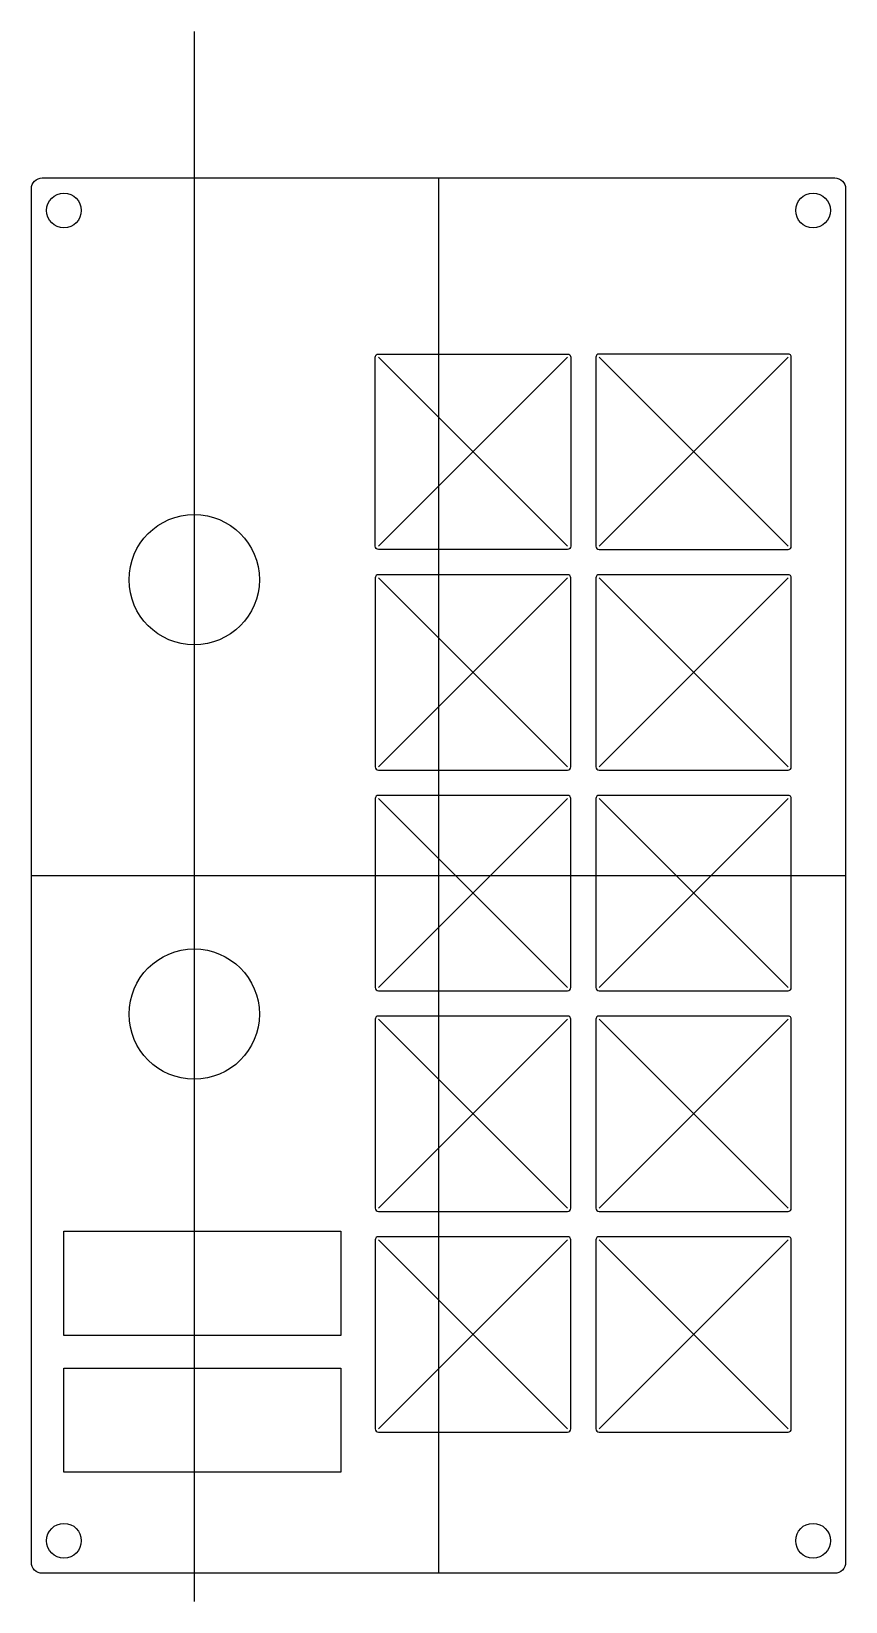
# Model space of a CAD drawing. Header units: millimetres. Extents: x -38 to 38, y -67 to 78.
import ezdxf

# ---------------------------------------------------------------- set-up
doc = ezdxf.new("R2010")
doc.units = ezdxf.units.MM
doc.layers.get('0').update_dxf_attribs({"linetype": 'CONTINUOUS'})

msp = doc.modelspace()

# ---------------------------------------------------------------- linework, layer by layer
for p, q in [((-22.5, 77.74), (-22.5, -66.85)), ((0, 64.25), (0, -64.25)), ((-5.52, 47.73), (11.88, 30.33)), ((11.88, 47.73), (-5.52, 30.33)), ((32.2, 47.73), (14.8, 30.33)), ((14.8, 47.73), (32.2, 30.33)), ((11.88, 27.41), (-5.52, 10.01)), ((-5.52, 27.41), (11.88, 10.01)), ((32.2, 27.41), (14.8, 10.01)), ((14.8, 27.41), (32.2, 10.01)), ((11.88, 7.09), (-5.52, -10.31)), ((-5.52, 7.09), (11.88, -10.31)), ((32.2, 7.09), (14.8, -10.31)), ((14.8, 7.09), (32.2, -10.31)), ((-37.5, 0), (37.5, 0)), ((11.88, -13.23), (-5.52, -30.63)), ((-5.52, -13.23), (11.88, -30.63)), ((32.2, -13.23), (14.8, -30.63)), ((14.8, -13.23), (32.2, -30.63)), ((11.88, -33.55), (-5.52, -50.95)), ((-5.52, -33.55), (11.88, -50.95)), ((32.2, -33.55), (14.8, -50.95)), ((14.8, -33.55), (32.2, -50.95))]:
    msp.add_line(p, q)
for points in [[(-36.5, 64.25), (36.5, 64.25, -0.414214), (37.5, 63.25), (37.5, -63.25, -0.414214), (36.5, -64.25), (-36.5, -64.25, -0.414214), (-37.5, -63.25), (-37.5, 63.25, -0.414214)], [(-5.52, 48.03), (11.88, 48.03, -0.414214), (12.18, 47.73), (12.18, 30.33, -0.414214), (11.88, 30.03), (-5.52, 30.03, -0.414214), (-5.82, 30.33), (-5.82, 47.73, -0.414214)], [(32.5, 47.73, 0.414214), (32.2, 48.03), (14.8, 48.03, 0.414214), (14.5, 47.73), (14.5, 30.33, 0.414214), (14.8, 30.03), (32.2, 30.03, 0.414214), (32.5, 30.33)], [(12.18, 27.41, 0.414214), (11.88, 27.71), (-5.52, 27.71, 0.414214), (-5.82, 27.41), (-5.82, 10.01, 0.414214), (-5.52, 9.71), (11.88, 9.71, 0.414214), (12.18, 10.01)], [(32.5, 27.41, 0.414214), (32.2, 27.71), (14.8, 27.71, 0.414214), (14.5, 27.41), (14.5, 10.01, 0.414214), (14.8, 9.71), (32.2, 9.71, 0.414214), (32.5, 10.01)], [(12.18, 7.09, 0.414214), (11.88, 7.39), (-5.52, 7.39, 0.414214), (-5.82, 7.09), (-5.82, -10.31, 0.414214), (-5.52, -10.61), (11.88, -10.61, 0.414214), (12.18, -10.31)], [(32.5, 7.09, 0.414214), (32.2, 7.39), (14.8, 7.39, 0.414214), (14.5, 7.09), (14.5, -10.31, 0.414214), (14.8, -10.61), (32.2, -10.61, 0.414214), (32.5, -10.31)], [(12.18, -13.23, 0.414214), (11.88, -12.93), (-5.52, -12.93, 0.414214), (-5.82, -13.23), (-5.82, -30.63, 0.414214), (-5.52, -30.93), (11.88, -30.93, 0.414214), (12.18, -30.63)], [(32.5, -13.23, 0.414214), (32.2, -12.93), (14.8, -12.93, 0.414214), (14.5, -13.23), (14.5, -30.63, 0.414214), (14.8, -30.93), (32.2, -30.93, 0.414214), (32.5, -30.63)], [(12.18, -33.55, 0.414214), (11.88, -33.25), (-5.52, -33.25, 0.414214), (-5.82, -33.55), (-5.82, -50.95, 0.414214), (-5.52, -51.25), (11.88, -51.25, 0.414214), (12.18, -50.95)], [(32.5, -33.55, 0.414214), (32.2, -33.25), (14.8, -33.25, 0.414214), (14.5, -33.55), (14.5, -50.95, 0.414214), (14.8, -51.25), (32.2, -51.25, 0.414214), (32.5, -50.95)]]:
    msp.add_lwpolyline(points, format="xyb", close=True)
for points in [[(-34.5, -32.75), (-9, -32.75), (-9, -42.35), (-34.5, -42.35)], [(-9, -54.95), (-34.5, -54.95), (-34.5, -45.35), (-9, -45.35)]]:
    msp.add_lwpolyline(points, close=True)
for centre, radius in [((-34.5, 61.25), 1.6), ((34.5, 61.25), 1.6), ((-22.5, 27.25), 6), ((-22.5, -12.75), 6), ((-34.5, -61.25), 1.6), ((34.5, -61.25), 1.6)]:
    msp.add_circle(centre, radius)

doc.saveas('drawing.dxf')
